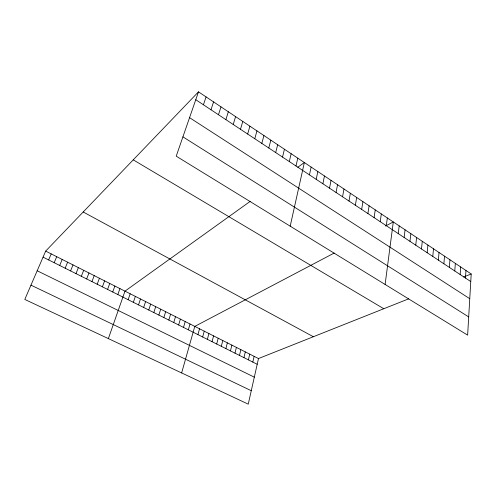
<?xml version="1.0" encoding="UTF-8"?>
<svg xmlns="http://www.w3.org/2000/svg" width="496" height="496" viewBox="0 0 496 496"><rect width="100%" height="100%" fill="white"/><g stroke="black" fill="none" stroke-linecap="round" stroke-linejoin="round"><path stroke-width="0.74" d="M471.2 273.978L467.635 335.135L176.223 156.178L198.499 91.841L471.2 273.978L463.692 276.96M465.477 278.058L465.955 270.475M460.152 274.536L460.666 266.947M454.782 270.983L455.334 263.382M449.357 267.394L449.946 259.786M443.883 263.779L444.515 256.153M438.359 260.127L439.028 252.495M432.785 256.438L433.498 248.794M427.161 252.724L427.912 245.067M421.488 248.967L422.276 241.304M415.753 245.179L416.59 237.503M409.969 241.354L410.849 233.672M404.135 237.491L405.052 229.797M398.238 233.597L399.206 225.891M385.113 284.456L393.297 221.948L385.522 226.04M386.279 225.692L387.339 217.967M380.215 221.681L381.319 213.95M374.089 217.632L375.243 209.889M367.908 213.54L369.111 205.79M361.665 209.411L362.917 201.655M355.365 205.245L356.661 197.482M348.998 201.035L350.35 193.26M342.569 196.788L343.97 189.001M336.071 192.491L337.534 184.704M329.518 188.158L331.03 180.358M322.89 183.774L324.458 175.975M316.2 179.354L317.824 171.542M309.442 174.883L311.128 167.065M290.191 226.164L304.358 162.545L297.774 167.264M408.747 298.809L258.49 358.552L248.254 404.159L24.8 299.448L45.669 251.106L198.499 91.841M252.817 362.08L254.126 356.351M295.982 165.98L297.786 158.156M248.403 359.867L249.736 354.132M289.286 161.553L291.146 153.723M243.958 357.647L245.315 351.9M239.487 355.409L240.87 349.655M234.986 353.158L236.394 347.398M282.522 157.083L284.437 149.24M230.454 350.889L231.886 345.123M225.897 348.607L227.354 342.835M275.689 152.563L277.667 144.72M221.309 346.313L222.791 340.529M268.789 148L270.835 140.151M216.69 344.007L218.203 338.21M212.04 341.676L213.578 335.879M261.82 143.394L263.928 135.538M207.365 339.338L208.928 333.529M202.653 336.982L204.247 331.167M254.783 138.737L256.947 130.882M197.916 334.614L199.535 328.786M181.635 372.942L194.792 326.393L334.217 253.034M247.665 134.038L249.903 126.176M188.344 329.821L190.018 323.987M240.479 129.282L242.786 121.421M183.508 327.403L185.213 321.557M178.641 324.967L180.377 319.114M233.225 124.484L235.594 116.616M173.743 322.518L175.51 316.659M168.814 320.05L170.605 314.185M163.847 317.57L165.67 311.693M225.891 119.635L228.327 111.761M158.85 315.065L160.704 309.182M153.822 312.548L155.707 306.658M218.476 114.731L220.987 106.863M148.75 310.019L150.666 304.116M210.986 109.783L213.565 101.909M143.654 307.464L145.601 301.562M138.52 304.897L140.498 298.983M203.422 104.78L206.076 96.9M133.35 302.312L135.358 296.391M128.142 299.708L130.188 293.775M108.364 338.607L124.98 291.146L250.158 201.401M117.825 294.543L119.939 288.604M112.716 291.989L114.861 286.037M107.576 289.416L109.752 283.458M102.399 286.824L104.606 280.866M97.185 284.22L99.429 278.25M91.94 281.592L94.215 275.615M86.657 278.95L88.97 272.967M81.338 276.291L83.681 270.301M75.981 273.612L78.362 267.617M70.587 270.915L73.005 264.907M65.162 268.193L67.617 262.186M59.694 265.459L62.186 259.445M54.188 262.706L56.718 256.686M48.645 259.935L51.212 253.909M30.975 285.144L251.267 390.718M37.181 270.766L254.312 377.158M43.065 257.145L257.207 364.275M45.669 251.106L258.49 358.552M83.204 211.99L313.373 336.728M133.244 159.848L383.786 308.735M182.912 136.853L468.695 316.919M189.559 117.67L469.755 298.704M195.771 99.721L470.76 281.548"/></g></svg>
